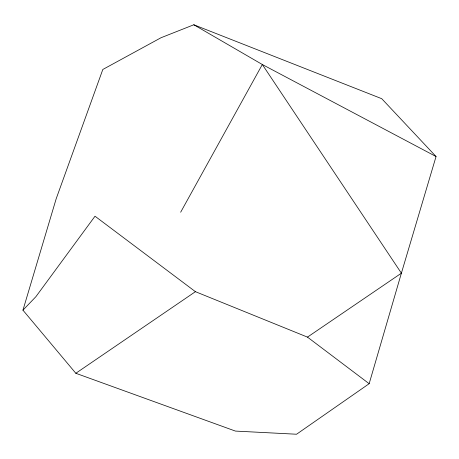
<?xml version="1.0" encoding="UTF-8"?>
<svg xmlns="http://www.w3.org/2000/svg" width="459" height="459" viewBox="0 0 459 459"><rect width="100%" height="100%" fill="white"/><g stroke="black" fill="none" stroke-linecap="round" stroke-linejoin="round"><path stroke-width="0.69" d="M369.162 383.701L401.39 273.18L436.05 156.536L381.739 98.696L193.824 24.769L161.006 37.741L102.816 69.475L56.176 198.793L22.95 310.175L75.827 373.276L235.415 431.081L296.56 434.231L369.162 383.701L307.473 337.118L195.431 291.677L95.013 216.212L35.928 296.64L22.95 310.175M180.662 212.224L262.324 64.512L193.824 24.769M75.827 373.276L195.431 291.677M307.473 337.118L401.39 273.18L262.324 64.512L436.05 156.536"/></g></svg>
